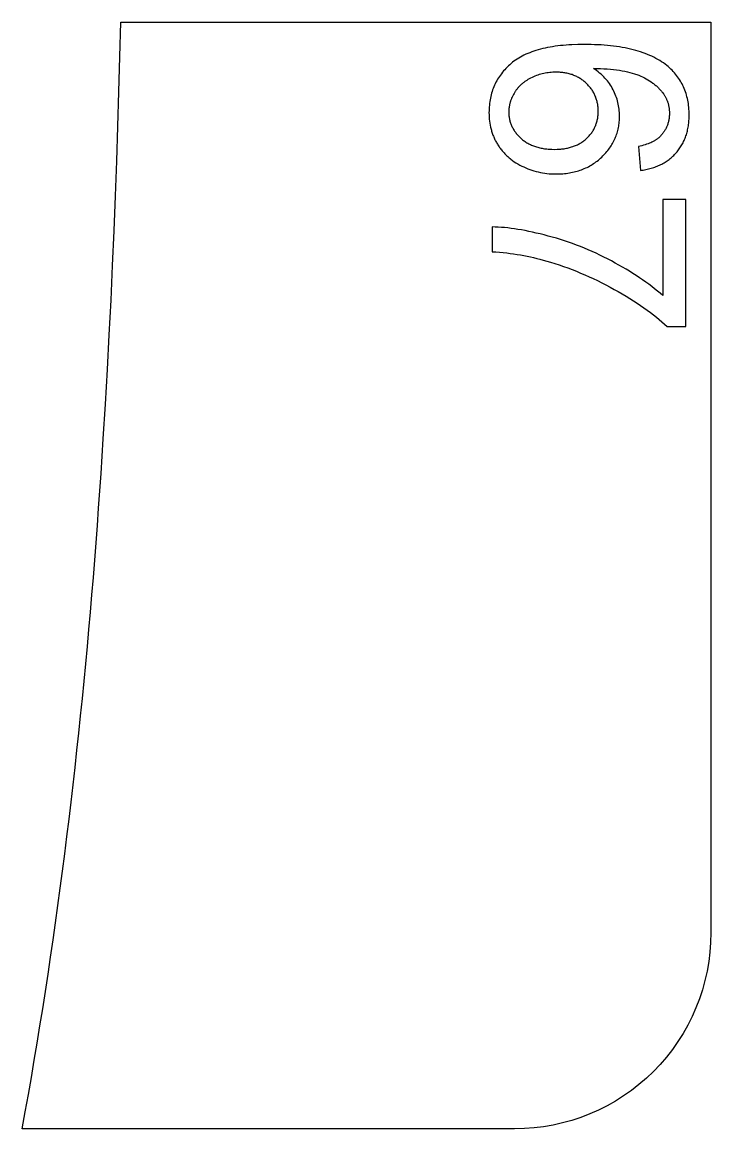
# Model space of a CAD drawing. Extents: x -16189 to 5251, y 3521 to 4024.
# Drawn here: x -14018.2 to -13842.6, y 3521.1 to 3803.1 of the extents above; entities that cross this region are included whole.
import ezdxf

# ---------------------------------------------------------------- set-up
doc = ezdxf.new("R2010")
doc.units = 0
doc.layers.add('LAYER_03', color=7, linetype='CONTINUOUS')

msp = doc.modelspace()

# ---------------------------------------------------------------- linework, layer by layer
at = {"layer": 'LAYER_03'}
for p, q in [((-13884.86, 3790.11), (-13885.24, 3790.03)), ((-13884.48, 3790.17), (-13884.86, 3790.11)), ((-13884.09, 3790.23), (-13884.48, 3790.17)), ((-13883.71, 3790.28), (-13884.09, 3790.23)), ((-13883.32, 3790.32), (-13883.71, 3790.28)), ((-13882.93, 3790.34), (-13883.32, 3790.32)), ((-13882.53, 3790.36), (-13882.93, 3790.34)), ((-13882.14, 3790.36), (-13882.53, 3790.36)), ((-13881.84, 3790.36), (-13882.14, 3790.36)), ((-13881.54, 3790.35), (-13881.84, 3790.36)), ((-13881.25, 3790.34), (-13881.54, 3790.35)), ((-13880.96, 3790.32), (-13881.25, 3790.34)), ((-13880.67, 3790.29), (-13880.96, 3790.32)), ((-13880.39, 3790.26), (-13880.67, 3790.29)), ((-13880.11, 3790.23), (-13880.39, 3790.26)), ((-13879.83, 3790.18), (-13880.11, 3790.23)), ((-13879.56, 3790.13), (-13879.83, 3790.18)), ((-13879.3, 3790.08), (-13879.56, 3790.13)), ((-13879.03, 3790.02), (-13879.3, 3790.08)), ((-13890.89, 3787.28), (-13891.03, 3787.16)), ((-13890.76, 3787.4), (-13890.89, 3787.28)), ((-13890.62, 3787.52), (-13890.76, 3787.4)), ((-13890.48, 3787.63), (-13890.62, 3787.52)), ((-13890.33, 3787.75), (-13890.48, 3787.63)), ((-13890.18, 3787.86), (-13890.33, 3787.75)), ((-13890.03, 3787.97), (-13890.18, 3787.86)), ((-13889.88, 3788.07), (-13890.03, 3787.97)), ((-13889.57, 3788.28), (-13889.88, 3788.07)), ((-13889.24, 3788.48), (-13889.57, 3788.28)), ((-13888.91, 3788.66), (-13889.24, 3788.48)), ((-13888.56, 3788.85), (-13888.91, 3788.66)), ((-13888.21, 3789.02), (-13888.56, 3788.85)), ((-13887.84, 3789.18), (-13888.21, 3789.02)), ((-13887.48, 3789.33), (-13887.84, 3789.18)), ((-13887.11, 3789.48), (-13887.48, 3789.33)), ((-13886.74, 3789.61), (-13887.11, 3789.48)), ((-13886.37, 3789.73), (-13886.74, 3789.61)), ((-13885.99, 3789.84), (-13886.37, 3789.73)), ((-13885.62, 3789.94), (-13885.99, 3789.84)), ((-13885.24, 3790.03), (-13885.62, 3789.94)), ((-13878.77, 3789.96), (-13879.03, 3790.02)), ((-13878.51, 3789.89), (-13878.77, 3789.96)), ((-13878.26, 3789.81), (-13878.51, 3789.89)), ((-13878.01, 3789.73), (-13878.26, 3789.81)), ((-13877.76, 3789.64), (-13878.01, 3789.73)), ((-13877.52, 3789.55), (-13877.76, 3789.64)), ((-13877.28, 3789.45), (-13877.52, 3789.55)), ((-13877.05, 3789.34), (-13877.28, 3789.45)), ((-13876.81, 3789.23), (-13877.05, 3789.34)), ((-13876.59, 3789.12), (-13876.81, 3789.23)), ((-13876.36, 3788.99), (-13876.59, 3789.12)), ((-13876.14, 3788.87), (-13876.36, 3788.99)), ((-13875.92, 3788.73), (-13876.14, 3788.87)), ((-13875.71, 3788.6), (-13875.92, 3788.73)), ((-13875.5, 3788.45), (-13875.71, 3788.6)), ((-13875.29, 3788.3), (-13875.5, 3788.45)), ((-13875.09, 3788.15), (-13875.29, 3788.3)), ((-13874.89, 3787.98), (-13875.09, 3788.15)), ((-13874.7, 3787.82), (-13874.89, 3787.98)), ((-13874.5, 3787.65), (-13874.7, 3787.82)), ((-13874.32, 3787.47), (-13874.5, 3787.65)), ((-13874.13, 3787.28), (-13874.32, 3787.47)), ((-13873.96, 3787.1), (-13874.13, 3787.28)), ((-13892.97, 3784.64), (-13893.13, 3784.34)), ((-13892.8, 3784.95), (-13892.97, 3784.64)), ((-13892.62, 3785.25), (-13892.8, 3784.95)), ((-13892.52, 3785.4), (-13892.62, 3785.25)), ((-13892.42, 3785.55), (-13892.52, 3785.4)), ((-13892.32, 3785.7), (-13892.42, 3785.55)), ((-13892.22, 3785.84), (-13892.32, 3785.7)), ((-13892.11, 3785.98), (-13892.22, 3785.84)), ((-13892, 3786.12), (-13892.11, 3785.98)), ((-13891.89, 3786.26), (-13892, 3786.12)), ((-13891.77, 3786.39), (-13891.89, 3786.26)), ((-13891.66, 3786.53), (-13891.77, 3786.39)), ((-13891.54, 3786.66), (-13891.66, 3786.53)), ((-13891.41, 3786.79), (-13891.54, 3786.66)), ((-13891.29, 3786.92), (-13891.41, 3786.79)), ((-13891.16, 3787.04), (-13891.29, 3786.92)), ((-13891.03, 3787.16), (-13891.16, 3787.04)), ((-13873.78, 3786.91), (-13873.96, 3787.1)), ((-13873.62, 3786.72), (-13873.78, 3786.91)), ((-13873.46, 3786.53), (-13873.62, 3786.72)), ((-13873.3, 3786.34), (-13873.46, 3786.53)), ((-13873.15, 3786.14), (-13873.3, 3786.34)), ((-13873.01, 3785.94), (-13873.15, 3786.14)), ((-13872.88, 3785.74), (-13873.01, 3785.94)), ((-13872.74, 3785.53), (-13872.88, 3785.74)), ((-13872.62, 3785.33), (-13872.74, 3785.53)), ((-13872.5, 3785.12), (-13872.62, 3785.33)), ((-13872.39, 3784.91), (-13872.5, 3785.12)), ((-13872.28, 3784.69), (-13872.39, 3784.91)), ((-13872.18, 3784.47), (-13872.28, 3784.69)), ((-13872.08, 3784.25), (-13872.18, 3784.47)), ((-13894.02, 3781.65), (-13894.04, 3781.49)), ((-13893.99, 3781.81), (-13894.02, 3781.65)), ((-13893.96, 3781.97), (-13893.99, 3781.81)), ((-13893.92, 3782.13), (-13893.96, 3781.97)), ((-13893.89, 3782.29), (-13893.92, 3782.13)), ((-13893.85, 3782.45), (-13893.89, 3782.29)), ((-13893.8, 3782.61), (-13893.85, 3782.45)), ((-13893.76, 3782.77), (-13893.8, 3782.61)), ((-13893.71, 3782.93), (-13893.76, 3782.77)), ((-13893.66, 3783.09), (-13893.71, 3782.93)), ((-13893.6, 3783.25), (-13893.66, 3783.09)), ((-13893.54, 3783.4), (-13893.6, 3783.25)), ((-13893.42, 3783.72), (-13893.54, 3783.4)), ((-13893.28, 3784.03), (-13893.42, 3783.72)), ((-13893.13, 3784.34), (-13893.28, 3784.03)), ((-13871.99, 3784.03), (-13872.08, 3784.25)), ((-13871.91, 3783.81), (-13871.99, 3784.03)), ((-13871.83, 3783.58), (-13871.91, 3783.81)), ((-13871.75, 3783.35), (-13871.83, 3783.58)), ((-13871.69, 3783.12), (-13871.75, 3783.35)), ((-13871.63, 3782.89), (-13871.69, 3783.12)), ((-13871.57, 3782.65), (-13871.63, 3782.89)), ((-13871.52, 3782.41), (-13871.57, 3782.65)), ((-13871.48, 3782.17), (-13871.52, 3782.41)), ((-13871.44, 3781.93), (-13871.48, 3782.17)), ((-13871.41, 3781.68), (-13871.44, 3781.93)), ((-13871.38, 3781.43), (-13871.41, 3781.68)), ((-13894.13, 3780.34), (-13894.14, 3780.17)), ((-13894.14, 3780.17), (-13894.13, 3779.93)), ((-13894.12, 3780.67), (-13894.13, 3780.5)), ((-13894.13, 3780.5), (-13894.13, 3780.34)), ((-13894.13, 3779.93), (-13894.12, 3779.69)), ((-13894.11, 3780.83), (-13894.12, 3780.67)), ((-13894.12, 3779.69), (-13894.11, 3779.45)), ((-13894.1, 3781), (-13894.11, 3780.83)), ((-13894.11, 3779.45), (-13894.09, 3779.22)), ((-13894.08, 3781.16), (-13894.1, 3781)), ((-13894.09, 3779.22), (-13894.06, 3778.99)), ((-13894.06, 3781.32), (-13894.08, 3781.16)), ((-13894.04, 3781.49), (-13894.06, 3781.32)), ((-13894.06, 3778.99), (-13894.03, 3778.75)), ((-13871.48, 3778.65), (-13871.44, 3778.89)), ((-13871.44, 3778.89), (-13871.41, 3779.14)), ((-13871.41, 3779.14), (-13871.38, 3779.39)), ((-13871.36, 3781.18), (-13871.38, 3781.43)), ((-13871.38, 3779.39), (-13871.36, 3779.64)), ((-13871.35, 3780.93), (-13871.36, 3781.18)), ((-13871.36, 3779.64), (-13871.35, 3779.89)), ((-13871.34, 3780.67), (-13871.35, 3780.93)), ((-13871.35, 3779.89), (-13871.34, 3780.15)), ((-13871.33, 3780.41), (-13871.34, 3780.67)), ((-13871.34, 3780.15), (-13871.33, 3780.41)), ((-13894.03, 3778.75), (-13893.99, 3778.53)), ((-13893.99, 3778.53), (-13893.94, 3778.3)), ((-13893.94, 3778.3), (-13893.89, 3778.07)), ((-13893.89, 3778.07), (-13893.83, 3777.85)), ((-13893.83, 3777.85), (-13893.77, 3777.63)), ((-13893.77, 3777.63), (-13893.7, 3777.41)), ((-13893.7, 3777.41), (-13893.62, 3777.2)), ((-13893.62, 3777.2), (-13893.54, 3776.98)), ((-13893.54, 3776.98), (-13893.45, 3776.77)), ((-13893.45, 3776.77), (-13893.35, 3776.56)), ((-13893.35, 3776.56), (-13893.25, 3776.35)), ((-13893.25, 3776.35), (-13893.14, 3776.15)), ((-13893.14, 3776.15), (-13893.03, 3775.94)), ((-13872.39, 3775.94), (-13872.28, 3776.15)), ((-13872.28, 3776.15), (-13872.18, 3776.36)), ((-13872.18, 3776.36), (-13872.08, 3776.58)), ((-13872.08, 3776.58), (-13871.99, 3776.8)), ((-13871.99, 3776.8), (-13871.91, 3777.02)), ((-13871.91, 3777.02), (-13871.83, 3777.24)), ((-13871.83, 3777.24), (-13871.75, 3777.47)), ((-13871.75, 3777.47), (-13871.69, 3777.7)), ((-13871.69, 3777.7), (-13871.63, 3777.93)), ((-13871.63, 3777.93), (-13871.57, 3778.17)), ((-13871.57, 3778.17), (-13871.52, 3778.41)), ((-13871.52, 3778.41), (-13871.48, 3778.65)), ((-13893.03, 3775.94), (-13892.91, 3775.74)), ((-13892.91, 3775.74), (-13892.79, 3775.54)), ((-13892.79, 3775.54), (-13892.65, 3775.35)), ((-13892.65, 3775.35), (-13892.52, 3775.15)), ((-13892.52, 3775.15), (-13892.37, 3774.96)), ((-13892.37, 3774.96), (-13892.22, 3774.77)), ((-13892.22, 3774.77), (-13892.07, 3774.58)), ((-13892.07, 3774.58), (-13891.9, 3774.39)), ((-13891.9, 3774.39), (-13891.74, 3774.21)), ((-13891.74, 3774.21), (-13891.56, 3774.03)), ((-13891.56, 3774.03), (-13891.38, 3773.85)), ((-13891.38, 3773.85), (-13891.19, 3773.67)), ((-13891.19, 3773.67), (-13891, 3773.49)), ((-13891, 3773.49), (-13890.8, 3773.32)), ((-13890.8, 3773.32), (-13890.6, 3773.15)), ((-13874.7, 3773.12), (-13874.51, 3773.29)), ((-13874.51, 3773.29), (-13874.32, 3773.46)), ((-13874.32, 3773.46), (-13874.13, 3773.63)), ((-13874.13, 3773.63), (-13873.96, 3773.81)), ((-13873.96, 3773.81), (-13873.78, 3773.99)), ((-13873.78, 3773.99), (-13873.62, 3774.17)), ((-13873.62, 3774.17), (-13873.46, 3774.36)), ((-13873.46, 3774.36), (-13873.3, 3774.54)), ((-13873.3, 3774.54), (-13873.15, 3774.74)), ((-13873.15, 3774.74), (-13873.01, 3774.93)), ((-13873.01, 3774.93), (-13872.88, 3775.12)), ((-13872.88, 3775.12), (-13872.74, 3775.32)), ((-13872.74, 3775.32), (-13872.62, 3775.53)), ((-13872.62, 3775.53), (-13872.5, 3775.73)), ((-13872.5, 3775.73), (-13872.39, 3775.94)), ((-13890.6, 3773.15), (-13890.39, 3772.99)), ((-13890.39, 3772.99), (-13890.18, 3772.84)), ((-13890.18, 3772.84), (-13889.97, 3772.69)), ((-13889.97, 3772.69), (-13889.75, 3772.54)), ((-13889.75, 3772.54), (-13889.52, 3772.4)), ((-13889.52, 3772.4), (-13889.29, 3772.27)), ((-13889.29, 3772.27), (-13889.06, 3772.14)), ((-13889.06, 3772.14), (-13888.82, 3772.02)), ((-13888.82, 3772.02), (-13888.58, 3771.9)), ((-13888.58, 3771.9), (-13888.33, 3771.79)), ((-13888.33, 3771.79), (-13888.08, 3771.68)), ((-13888.08, 3771.68), (-13887.83, 3771.58)), ((-13887.83, 3771.58), (-13887.57, 3771.49)), ((-13887.57, 3771.49), (-13887.3, 3771.4)), ((-13887.3, 3771.4), (-13887.03, 3771.31)), ((-13887.03, 3771.31), (-13886.76, 3771.23)), ((-13886.76, 3771.23), (-13886.48, 3771.16)), ((-13886.48, 3771.16), (-13886.2, 3771.09)), ((-13886.2, 3771.09), (-13885.92, 3771.03)), ((-13885.92, 3771.03), (-13885.63, 3770.97)), ((-13885.63, 3770.97), (-13885.33, 3770.92)), ((-13885.33, 3770.92), (-13885.03, 3770.87)), ((-13885.03, 3770.87), (-13884.73, 3770.83)), ((-13884.73, 3770.83), (-13884.42, 3770.8)), ((-13884.42, 3770.8), (-13884.11, 3770.77)), ((-13884.11, 3770.77), (-13883.79, 3770.74)), ((-13883.79, 3770.74), (-13883.47, 3770.72)), ((-13883.47, 3770.72), (-13883.14, 3770.71)), ((-13883.14, 3770.71), (-13882.48, 3770.7)), ((-13882.48, 3770.7), (-13881.84, 3770.71)), ((-13881.84, 3770.71), (-13881.53, 3770.72)), ((-13881.53, 3770.72), (-13881.22, 3770.74)), ((-13881.22, 3770.74), (-13880.91, 3770.77)), ((-13880.91, 3770.77), (-13880.61, 3770.8)), ((-13880.61, 3770.8), (-13880.32, 3770.83)), ((-13880.32, 3770.83), (-13880.03, 3770.87)), ((-13880.03, 3770.87), (-13879.74, 3770.92)), ((-13879.74, 3770.92), (-13879.46, 3770.97)), ((-13879.46, 3770.97), (-13879.18, 3771.02)), ((-13879.18, 3771.02), (-13878.9, 3771.09)), ((-13878.9, 3771.09), (-13878.63, 3771.15)), ((-13878.63, 3771.15), (-13878.37, 3771.23)), ((-13878.37, 3771.23), (-13878.11, 3771.3)), ((-13878.11, 3771.3), (-13877.85, 3771.39)), ((-13877.85, 3771.39), (-13877.6, 3771.48)), ((-13877.6, 3771.48), (-13877.35, 3771.57)), ((-13877.35, 3771.57), (-13877.1, 3771.67)), ((-13877.1, 3771.67), (-13876.86, 3771.78)), ((-13876.86, 3771.78), (-13876.63, 3771.89)), ((-13876.63, 3771.89), (-13876.4, 3772)), ((-13876.4, 3772), (-13876.17, 3772.12)), ((-13876.17, 3772.12), (-13875.95, 3772.25)), ((-13875.95, 3772.25), (-13875.73, 3772.38)), ((-13875.73, 3772.38), (-13875.51, 3772.52)), ((-13875.51, 3772.52), (-13875.3, 3772.66)), ((-13875.3, 3772.66), (-13875.1, 3772.81)), ((-13875.1, 3772.81), (-13874.9, 3772.97)), ((-13874.9, 3772.97), (-13874.7, 3773.12))]:
    msp.add_line(p, q, dxfattribs=at)
msp.add_lwpolyline([(-13892.64, 3521.11), (-14018.15, 3521.11), (-14017.35, 3525.48), (-14016.57, 3529.86), (-14015.8, 3534.23), (-14015.05, 3538.6), (-14014.32, 3542.98), (-14013.6, 3547.36), (-14012.9, 3551.73), (-14012.21, 3556.12), (-14011.54, 3560.5), (-14010.89, 3564.88), (-14010.25, 3569.26), (-14009.63, 3573.65), (-14009.02, 3578.04), (-14008.42, 3582.42), (-14007.84, 3586.81), (-14007.28, 3591.2), (-14006.73, 3595.6), (-14006.19, 3599.99), (-14005.66, 3604.38), (-14005.15, 3608.78), (-14004.66, 3613.18), (-14004.17, 3617.58), (-14003.7, 3621.97), (-14003.24, 3626.38), (-14002.79, 3630.78), (-14002.36, 3635.18), (-14001.94, 3639.58), (-14001.53, 3643.99), (-14001.13, 3648.39), (-14000.74, 3652.8), (-14000.37, 3657.21), (-14000, 3661.62), (-13999.65, 3666.03), (-13999.3, 3670.44), (-13998.97, 3674.85), (-13998.65, 3679.26), (-13998.03, 3688.09), (-13997.46, 3696.92), (-13996.92, 3705.75), (-13996.41, 3714.59), (-13995.94, 3723.43), (-13995.5, 3732.28), (-13995.1, 3741.12), (-13994.72, 3749.97), (-13994.38, 3758.82), (-13994.06, 3767.68), (-13993.77, 3776.53), (-13993.5, 3785.39), (-13993.25, 3794.25), (-13993.03, 3803.11), (-13842.64, 3803.11), (-13842.64, 3571.11, -0.414214)], format="xyb", close=True, dxfattribs=at)
for points in [[(-13860.6, 3765.31), (-13860.24, 3765.36), (-13859.88, 3765.42), (-13859.53, 3765.48), (-13859.18, 3765.55), (-13858.84, 3765.62), (-13858.5, 3765.7), (-13858.17, 3765.79), (-13857.84, 3765.88), (-13857.52, 3765.97), (-13857.2, 3766.08), (-13856.89, 3766.18), (-13856.58, 3766.3), (-13856.28, 3766.42), (-13855.98, 3766.55), (-13855.69, 3766.68), (-13855.4, 3766.82), (-13855.12, 3766.96), (-13854.84, 3767.11), (-13854.57, 3767.27), (-13854.3, 3767.43), (-13854.03, 3767.6), (-13853.78, 3767.77), (-13853.52, 3767.95), (-13853.27, 3768.13), (-13853.03, 3768.33), (-13852.79, 3768.52), (-13852.56, 3768.73), (-13852.33, 3768.93), (-13852.11, 3769.15), (-13851.89, 3769.37), (-13851.67, 3769.6), (-13851.46, 3769.83), (-13851.26, 3770.07), (-13851.06, 3770.31), (-13850.87, 3770.55), (-13850.69, 3770.8), (-13850.51, 3771.06), (-13850.34, 3771.32), (-13850.18, 3771.58), (-13850.02, 3771.85), (-13849.87, 3772.12), (-13849.72, 3772.39), (-13849.58, 3772.67), (-13849.45, 3772.95), (-13849.32, 3773.24), (-13849.2, 3773.53), (-13849.09, 3773.83), (-13848.98, 3774.13), (-13848.88, 3774.43), (-13848.79, 3774.74), (-13848.7, 3775.05), (-13848.62, 3775.37), (-13848.55, 3775.69), (-13848.48, 3776.01), (-13848.42, 3776.34), (-13848.36, 3776.68), (-13848.32, 3777.01), (-13848.27, 3777.36), (-13848.24, 3777.7), (-13848.21, 3778.05), (-13848.19, 3778.4), (-13848.17, 3778.76), (-13848.16, 3779.13), (-13848.16, 3779.49), (-13848.16, 3779.98), (-13848.18, 3780.47), (-13848.21, 3780.95), (-13848.25, 3781.42), (-13848.3, 3781.88), (-13848.36, 3782.34), (-13848.43, 3782.8), (-13848.52, 3783.24), (-13848.61, 3783.68), (-13848.72, 3784.12), (-13848.83, 3784.55), (-13848.96, 3784.97), (-13849.1, 3785.38), (-13849.25, 3785.79), (-13849.42, 3786.19), (-13849.59, 3786.59), (-13849.77, 3786.98), (-13849.97, 3787.36), (-13850.18, 3787.74), (-13850.39, 3788.11), (-13850.62, 3788.48), (-13850.86, 3788.83), (-13851.12, 3789.19), (-13851.38, 3789.53), (-13851.65, 3789.87), (-13851.94, 3790.2), (-13852.23, 3790.53), (-13852.54, 3790.85), (-13852.86, 3791.16), (-13853.19, 3791.47), (-13853.53, 3791.77), (-13853.88, 3792.07), (-13854.3, 3792.4), (-13854.74, 3792.72), (-13855.19, 3793.02), (-13855.65, 3793.32), (-13856.13, 3793.61), (-13856.63, 3793.89), (-13857.14, 3794.15), (-13857.67, 3794.41), (-13858.21, 3794.65), (-13858.77, 3794.89), (-13859.34, 3795.11), (-13859.93, 3795.33), (-13860.53, 3795.53), (-13861.15, 3795.73), (-13861.79, 3795.91), (-13862.44, 3796.08), (-13863.1, 3796.24), (-13863.79, 3796.4), (-13864.48, 3796.54), (-13865.2, 3796.67), (-13865.92, 3796.79), (-13866.67, 3796.9), (-13867.42, 3797), (-13868.2, 3797.08), (-13868.99, 3797.16), (-13869.79, 3797.23), (-13870.61, 3797.29), (-13871.45, 3797.34), (-13872.3, 3797.37), (-13873.17, 3797.4), (-13874.05, 3797.41), (-13874.95, 3797.42), (-13876.54, 3797.4), (-13878.07, 3797.34), (-13878.82, 3797.3), (-13879.55, 3797.25), (-13880.26, 3797.19), (-13880.97, 3797.12), (-13881.65, 3797.04), (-13882.33, 3796.95), (-13882.99, 3796.85), (-13883.63, 3796.74), (-13884.26, 3796.62), (-13884.88, 3796.49), (-13885.48, 3796.36), (-13886.07, 3796.21), (-13886.65, 3796.05), (-13887.2, 3795.89), (-13887.75, 3795.71), (-13888.28, 3795.53), (-13888.8, 3795.33), (-13889.3, 3795.13), (-13889.79, 3794.92), (-13890.26, 3794.7), (-13890.72, 3794.47), (-13891.17, 3794.22), (-13891.6, 3793.97), (-13892.02, 3793.71), (-13892.42, 3793.44), (-13892.81, 3793.17), (-13893.18, 3792.88), (-13893.36, 3792.73), (-13893.54, 3792.58), (-13893.89, 3792.27), (-13894.22, 3791.96), (-13894.55, 3791.65), (-13894.86, 3791.33), (-13895.16, 3791), (-13895.46, 3790.67), (-13895.74, 3790.33), (-13896.01, 3789.98), (-13896.27, 3789.63), (-13896.51, 3789.28), (-13896.75, 3788.92), (-13896.98, 3788.55), (-13897.19, 3788.18), (-13897.4, 3787.8), (-13897.59, 3787.42), (-13897.77, 3787.03), (-13897.94, 3786.64), (-13898.1, 3786.24), (-13898.25, 3785.83), (-13898.39, 3785.42), (-13898.51, 3785.01), (-13898.63, 3784.59), (-13898.73, 3784.16), (-13898.83, 3783.73), (-13898.91, 3783.29), (-13898.98, 3782.85), (-13899.04, 3782.4), (-13899.09, 3781.94), (-13899.13, 3781.48), (-13899.16, 3781.02), (-13899.17, 3780.55), (-13899.18, 3780.07), (-13899.17, 3779.51), (-13899.15, 3778.96), (-13899.1, 3778.42), (-13899.05, 3777.88), (-13898.97, 3777.35), (-13898.88, 3776.83), (-13898.77, 3776.32), (-13898.64, 3775.81), (-13898.57, 3775.56), (-13898.5, 3775.31), (-13898.42, 3775.06), (-13898.34, 3774.82), (-13898.26, 3774.58), (-13898.17, 3774.34), (-13898.07, 3774.1), (-13897.97, 3773.86), (-13897.87, 3773.62), (-13897.76, 3773.39), (-13897.65, 3773.16), (-13897.54, 3772.93), (-13897.42, 3772.7), (-13897.29, 3772.47), (-13897.17, 3772.25), (-13897.03, 3772.03), (-13896.9, 3771.81), (-13896.76, 3771.59), (-13896.61, 3771.38), (-13896.47, 3771.16), (-13896.32, 3770.96), (-13896.16, 3770.75), (-13896, 3770.55), (-13895.84, 3770.35), (-13895.68, 3770.15), (-13895.51, 3769.96), (-13895.33, 3769.77), (-13895.16, 3769.58), (-13894.98, 3769.4), (-13894.79, 3769.22), (-13894.6, 3769.04), (-13894.41, 3768.86), (-13894.22, 3768.69), (-13894.02, 3768.52), (-13893.82, 3768.35), (-13893.61, 3768.19), (-13893.19, 3767.87), (-13892.75, 3767.56), (-13892.3, 3767.27), (-13891.83, 3766.99), (-13891.34, 3766.71), (-13890.85, 3766.45), (-13890.34, 3766.21), (-13889.83, 3765.98), (-13889.31, 3765.77), (-13888.79, 3765.57), (-13888.26, 3765.39), (-13887.72, 3765.22), (-13887.19, 3765.07), (-13886.64, 3764.93), (-13886.09, 3764.81), (-13885.54, 3764.71), (-13884.98, 3764.62), (-13884.41, 3764.55), (-13883.85, 3764.5), (-13883.27, 3764.46), (-13882.69, 3764.43), (-13882.1, 3764.43), (-13881.66, 3764.43), (-13881.22, 3764.44), (-13880.79, 3764.46), (-13880.36, 3764.49), (-13879.93, 3764.53), (-13879.51, 3764.58), (-13879.1, 3764.63), (-13878.69, 3764.7), (-13878.29, 3764.77), (-13877.89, 3764.85), (-13877.5, 3764.94), (-13877.11, 3765.03), (-13876.73, 3765.14), (-13876.35, 3765.25), (-13875.97, 3765.37), (-13875.61, 3765.5), (-13875.25, 3765.64), (-13874.89, 3765.79), (-13874.54, 3765.95), (-13874.19, 3766.11), (-13873.85, 3766.28), (-13873.51, 3766.46), (-13873.18, 3766.65), (-13872.85, 3766.85), (-13872.53, 3767.06), (-13872.22, 3767.27), (-13871.91, 3767.5), (-13871.6, 3767.73), (-13871.3, 3767.97), (-13871.01, 3768.22), (-13870.72, 3768.47), (-13870.43, 3768.74), (-13870.15, 3769.01), (-13869.88, 3769.28), (-13869.62, 3769.56), (-13869.37, 3769.84), (-13869.13, 3770.13), (-13868.9, 3770.42), (-13868.67, 3770.71), (-13868.46, 3771.01), (-13868.25, 3771.31), (-13868.05, 3771.61), (-13867.86, 3771.92), (-13867.68, 3772.23), (-13867.51, 3772.54), (-13867.34, 3772.86), (-13867.19, 3773.18), (-13867.04, 3773.51), (-13866.91, 3773.83), (-13866.78, 3774.17), (-13866.66, 3774.5), (-13866.55, 3774.84), (-13866.45, 3775.18), (-13866.36, 3775.53), (-13866.27, 3775.88), (-13866.2, 3776.23), (-13866.13, 3776.59), (-13866.07, 3776.95), (-13866.03, 3777.31), (-13865.99, 3777.68), (-13865.95, 3778.05), (-13865.93, 3778.43), (-13865.92, 3778.8), (-13865.92, 3779.18), (-13865.92, 3779.62), (-13865.94, 3780.06), (-13865.97, 3780.49), (-13866.02, 3780.92), (-13866.07, 3781.35), (-13866.15, 3781.77), (-13866.23, 3782.2), (-13866.32, 3782.62), (-13866.43, 3783.04), (-13866.55, 3783.45), (-13866.69, 3783.87), (-13866.84, 3784.28), (-13867, 3784.69), (-13867.17, 3785.09), (-13867.35, 3785.5), (-13867.55, 3785.9), (-13867.76, 3786.3), (-13867.99, 3786.68), (-13868.23, 3787.07), (-13868.48, 3787.44), (-13868.74, 3787.81), (-13869.02, 3788.16), (-13869.32, 3788.51), (-13869.62, 3788.86), (-13869.94, 3789.19), (-13870.28, 3789.52), (-13870.62, 3789.84), (-13870.98, 3790.15), (-13871.36, 3790.45), (-13871.75, 3790.75), (-13872.15, 3791.04), (-13872.56, 3791.32), (-13871.64, 3791.3), (-13870.74, 3791.28), (-13869.87, 3791.24), (-13869.03, 3791.18), (-13868.21, 3791.12), (-13867.42, 3791.04), (-13866.66, 3790.95), (-13865.92, 3790.85), (-13865.22, 3790.73), (-13864.53, 3790.61), (-13863.88, 3790.47), (-13863.25, 3790.32), (-13862.65, 3790.15), (-13862.07, 3789.97), (-13861.8, 3789.88), (-13861.53, 3789.78), (-13861.26, 3789.68), (-13861.01, 3789.58), (-13860.51, 3789.37), (-13860.02, 3789.14), (-13859.55, 3788.91), (-13859.1, 3788.67), (-13858.66, 3788.42), (-13858.24, 3788.16), (-13857.83, 3787.88), (-13857.44, 3787.6), (-13857.25, 3787.46), (-13857.06, 3787.31), (-13856.88, 3787.16), (-13856.7, 3787.01), (-13856.52, 3786.86), (-13856.35, 3786.7), (-13856.18, 3786.55), (-13856.02, 3786.38), (-13855.86, 3786.22), (-13855.7, 3786.06), (-13855.55, 3785.89), (-13855.4, 3785.72), (-13855.25, 3785.55), (-13855.11, 3785.37), (-13854.97, 3785.19), (-13854.74, 3784.87), (-13854.64, 3784.73), (-13854.55, 3784.59), (-13854.45, 3784.45), (-13854.37, 3784.3), (-13854.28, 3784.16), (-13854.2, 3784.01), (-13854.12, 3783.86), (-13854.05, 3783.71), (-13853.98, 3783.56), (-13853.91, 3783.41), (-13853.84, 3783.25), (-13853.78, 3783.09), (-13853.72, 3782.94), (-13853.66, 3782.78), (-13853.61, 3782.62), (-13853.56, 3782.46), (-13853.52, 3782.29), (-13853.47, 3782.13), (-13853.43, 3781.96), (-13853.4, 3781.8), (-13853.36, 3781.63), (-13853.33, 3781.46), (-13853.3, 3781.29), (-13853.28, 3781.11), (-13853.26, 3780.94), (-13853.24, 3780.76), (-13853.23, 3780.59), (-13853.22, 3780.41), (-13853.21, 3780.23), (-13853.2, 3780.05), (-13853.2, 3779.87), (-13853.2, 3779.64), (-13853.21, 3779.42), (-13853.23, 3779.19), (-13853.24, 3778.97), (-13853.27, 3778.76), (-13853.29, 3778.54), (-13853.33, 3778.33), (-13853.37, 3778.12), (-13853.41, 3777.91), (-13853.46, 3777.7), (-13853.51, 3777.5), (-13853.57, 3777.29), (-13853.64, 3777.09), (-13853.7, 3776.9), (-13853.78, 3776.7), (-13853.86, 3776.51), (-13853.94, 3776.32), (-13854.03, 3776.13), (-13854.13, 3775.94), (-13854.23, 3775.76), (-13854.33, 3775.58), (-13854.44, 3775.4), (-13854.56, 3775.22), (-13854.68, 3775.05), (-13854.8, 3774.88), (-13854.93, 3774.71), (-13855.07, 3774.54), (-13855.21, 3774.37), (-13855.36, 3774.21), (-13855.51, 3774.05), (-13855.67, 3773.89), (-13855.83, 3773.73), (-13855.93, 3773.64), (-13856.04, 3773.55), (-13856.15, 3773.46), (-13856.27, 3773.37), (-13856.39, 3773.28), (-13856.51, 3773.19), (-13856.64, 3773.11), (-13856.77, 3773.02), (-13856.9, 3772.94), (-13857.04, 3772.86), (-13857.18, 3772.78), (-13857.33, 3772.7), (-13857.64, 3772.55), (-13857.96, 3772.4), (-13858.29, 3772.26), (-13858.64, 3772.12), (-13859.01, 3771.99), (-13859.39, 3771.87), (-13859.79, 3771.74), (-13860.2, 3771.63), (-13860.63, 3771.52), (-13861.08, 3771.41)], [(-13853.78, 3725.57), (-13849.01, 3725.57), (-13849.01, 3757.92), (-13854.91, 3757.92), (-13854.91, 3733.45), (-13855.58, 3734.03), (-13856.27, 3734.6), (-13856.99, 3735.18), (-13857.72, 3735.75), (-13858.47, 3736.31), (-13859.24, 3736.87), (-13860.03, 3737.43), (-13860.83, 3737.98), (-13861.66, 3738.53), (-13862.5, 3739.08), (-13863.37, 3739.62), (-13864.25, 3740.15), (-13865.16, 3740.68), (-13866.08, 3741.21), (-13867.02, 3741.74), (-13867.98, 3742.26), (-13868.95, 3742.77), (-13869.93, 3743.26), (-13870.91, 3743.74), (-13871.89, 3744.21), (-13872.88, 3744.66), (-13873.88, 3745.09), (-13874.88, 3745.51), (-13875.88, 3745.92), (-13876.89, 3746.31), (-13877.9, 3746.68), (-13878.92, 3747.04), (-13879.94, 3747.38), (-13880.97, 3747.71), (-13882, 3748.03), (-13883.04, 3748.33), (-13884.08, 3748.61), (-13885.12, 3748.88), (-13886.13, 3749.13), (-13887.13, 3749.37), (-13888.1, 3749.59), (-13889.06, 3749.79), (-13890, 3749.98), (-13890.92, 3750.15), (-13891.82, 3750.3), (-13892.7, 3750.44), (-13893.56, 3750.56), (-13894.4, 3750.66), (-13895.23, 3750.75), (-13896.03, 3750.82), (-13896.82, 3750.87), (-13897.58, 3750.91), (-13898.33, 3750.93), (-13898.33, 3744.62), (-13897.4, 3744.56), (-13896.48, 3744.48), (-13895.57, 3744.39), (-13894.67, 3744.29), (-13893.78, 3744.18), (-13892.9, 3744.05), (-13892.03, 3743.92), (-13891.16, 3743.78), (-13890.31, 3743.63), (-13889.46, 3743.47), (-13888.63, 3743.29), (-13887.8, 3743.11), (-13886.99, 3742.92), (-13886.18, 3742.71), (-13885.38, 3742.5), (-13883.48, 3741.94), (-13882.38, 3741.6), (-13881.27, 3741.24), (-13880.17, 3740.86), (-13879.08, 3740.47), (-13877.99, 3740.06), (-13876.9, 3739.63), (-13875.82, 3739.18), (-13874.74, 3738.72), (-13873.66, 3738.25), (-13872.59, 3737.75), (-13871.52, 3737.24), (-13870.45, 3736.71), (-13869.39, 3736.17), (-13868.33, 3735.61), (-13867.28, 3735.03), (-13866.24, 3734.44), (-13865.23, 3733.86), (-13864.24, 3733.27), (-13863.28, 3732.68), (-13862.34, 3732.09), (-13861.43, 3731.5), (-13860.55, 3730.91), (-13859.7, 3730.32), (-13858.86, 3729.73), (-13858.06, 3729.14), (-13857.28, 3728.55), (-13856.53, 3727.95), (-13855.8, 3727.36), (-13855.1, 3726.76), (-13854.43, 3726.17)]]:
    msp.add_lwpolyline(points, close=True, dxfattribs=at)

doc.saveas('drawing.dxf')
